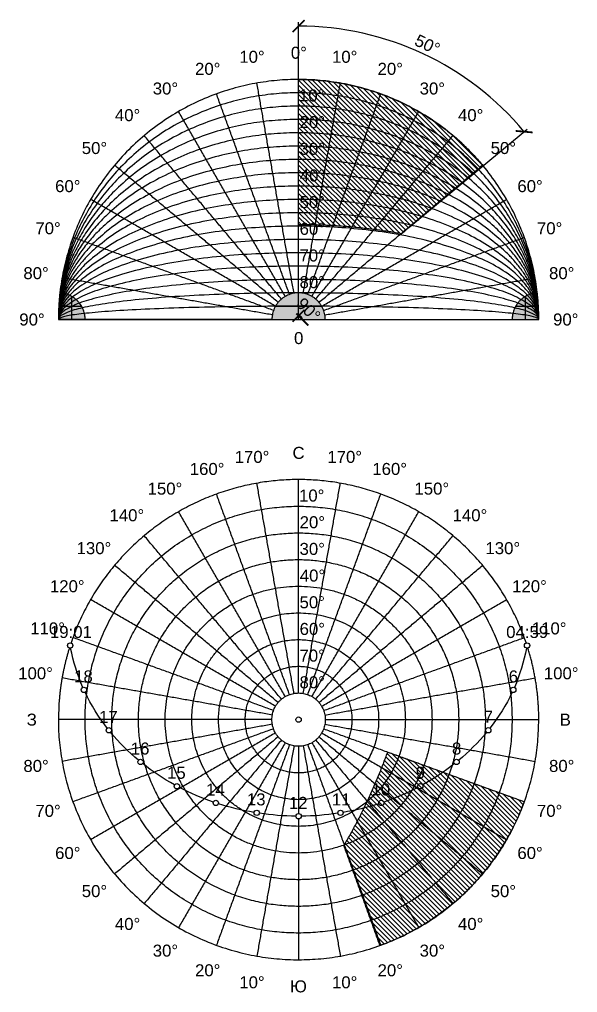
# Model space of a CAD drawing. Header units: metres. Extents: x -116 to 1000, y -497 to 102.
# Drawn here: x 495.4 to 704.5, y -452.3 to -87.5 of the extents above; entities that cross this region are included whole.
import ezdxf

# ---------------------------------------------------------------- set-up
doc = ezdxf.new("R2010")
doc.units = ezdxf.units.M
doc.layers.add('188', color=7, linetype='Continuous', true_color=0x000000)
doc.styles.add('Meters Architectural', font='arial.ttf')
doc.dimstyles.new('Meters Architectural', dxfattribs={"dimscale": 1.5, "dimtxt": 3, "dimasz": 3, "dimexe": 1, "dimexo": 0.5, "dimgap": 1, "dimtad": 1, "dimtoh": 1, "dimdec": 0, "dimzin": 1, "dimdsep": 46, "dimtxsty": 'Meters Architectural', "dimblk": 'ARCHTICK', "dimcen": 3, "dimdle": 1.5, "dimadec": 0, "dimazin": 1, "dimtfac": 1, "dimtdec": 4, "dimtix": 1, "dimtofl": 0, "dimtmove": 1, "dimatfit": 3, "dimldrblk": 'OPEN90', "dimfxl": 1, "dimtolj": 1, "dimtzin": 1, "dimarcsym": 0})
pattern_1 = [(45, (0, 0), (-0.8838835, 0.8838835), [])]

# ---------------------------------------------------------------- blocks, each defined once
blk = doc.blocks.new('_ArchTick')
at = {"color": 0, "linetype": 'ByBlock', "const_width": 0.15}
blk.add_lwpolyline([(-0.5, -0.5), (0.5, 0.5)], dxfattribs=at)
blk = doc.blocks.new('*D19')
at = {"layer": '188', "color": 0, "lineweight": -2}
for p, q in [((600, -199.25), (600, -197.09)), ((600.75, -200), (602.91, -200))]:
    blk.add_line(p, q, dxfattribs=at)
blk.add_arc((600, -200), 1.41, 0, 90, dxfattribs=at)
at = {"layer": 'Defpoints', "color": 0}
for p in [(598.59, -200), (600, -200), (600, -200), (601.22, -199.29), (600, -201.41)]:
    blk.add_point(p, dxfattribs=at)
at = {"layer": '188', "color": 0, "lineweight": -2, "xscale": 4.5, "yscale": 4.5, "zscale": 4.5}
for p, rotation in [((600, -198.59), 180), ((601.41, -200), 270)]:
    blk.add_blockref('_ArchTick', p, dxfattribs=dict(at, rotation=rotation))
at = {"layer": '188', "color": 0, "insert": (603.69, -196.31), "char_height": 4.5, "attachment_point": 5, "rotation": 315, "style": 'Meters Architectural'}
blk.add_mtext('\\A1;90%%d', dxfattribs=at)
blk = doc.blocks.new('_Open90')
at = {"color": 0, "linetype": 'ByBlock', "lineweight": -2}
for p, q in [((0, 0), (-1, 0)), ((-0.5, 0.5), (0, 0)), ((0, 0), (-0.5, -0.5))]:
    blk.add_line(p, q, dxfattribs=at)
blk = doc.blocks.new('*D20')
at = {"layer": '188', "color": 0, "lineweight": -2}
for p, q in [((600, -144.25), (600, -88.5)), ((642.83, -164.31), (685.66, -128.62))]:
    blk.add_line(p, q, dxfattribs=at)
blk.add_arc((600, -200), 110, 39.8056, 90, dxfattribs=at)
at = {"layer": 'Defpoints', "color": 0}
for p in [(660.65, -108.23), (600, -145), (642.25, -164.79), (600, -200), (600, -200)]:
    blk.add_point(p, dxfattribs=at)
at = {"layer": '188', "color": 0, "lineweight": -2, "xscale": 4.5, "yscale": 4.5, "zscale": 4.5}
for p, rotation in [((600, -90), 179.9999999999999), ((684.5, -129.58), 309.8055710922652)]:
    blk.add_blockref('_ArchTick', p, dxfattribs=dict(at, rotation=rotation))
at = {"layer": '188', "color": 0, "insert": (648.27, -96.95), "char_height": 4.5, "attachment_point": 5, "rotation": 334.9028, "style": 'Meters Architectural'}
blk.add_mtext('\\A1;50%%d', dxfattribs=at)

msp = doc.modelspace()

# ---------------------------------------------------------------- hatches: boundary and pattern name
at = {"layer": '188', "true_color": 0xd671f5, "extrusion": (0, 0, -1)}
h = msp.add_hatch(dxfattribs=at)
h.set_pattern_fill('Hatch1', color=201, scale=10, angle=45, style=0, pattern_type=2)
h.set_pattern_definition(pattern_1)
h.paths.add_polyline_path([(-600, -164.46), (-600, -110), (-602.22, -110.03), (-604.46, -110.11), (-606.71, -110.25), (-608.99, -110.45), (-611.28, -110.71), (-613.58, -111.03), (-615.89, -111.41), (-618.21, -111.86), (-620.54, -112.37), (-622.86, -112.95), (-625.19, -113.6), (-627.52, -114.31), (-629.84, -115.09), (-632.16, -115.94), (-634.46, -116.86), (-636.75, -117.85), (-639.02, -118.9), (-641.28, -120.02), (-643.51, -121.22), (-645.71, -122.47), (-647.89, -123.8), (-650.04, -125.19), (-652.15, -126.65), (-654.22, -128.17), (-656.25, -129.75), (-658.24, -131.39), (-660.19, -133.09), (-662.08, -134.84), (-663.93, -136.65), (-665.72, -138.51), (-667.46, -140.42), (-669.14, -142.38), (-638.54, -167.89), (-633.74, -167.05), (-628.89, -166.34), (-624.01, -165.75), (-619.12, -165.27), (-614.26, -164.91), (-609.43, -164.66), (-604.68, -164.51)], flags=0)
at = {"layer": '188', "true_color": 0xffffff}
for points in [[(510.56, -190.02), (510.31, -192.54), (510.14, -195.05), (510.03, -197.54), (510, -200), (520, -200), (520, -199.79), (519.99, -199.57), (519.98, -199.36), (519.96, -199.14), (519.94, -198.92), (519.91, -198.7), (519.88, -198.48), (519.85, -198.25), (519.8, -198.03), (519.76, -197.81), (519.7, -197.58), (519.64, -197.36), (519.58, -197.13), (519.51, -196.91), (519.43, -196.69), (519.35, -196.46), (519.27, -196.24), (519.17, -196.02), (519.08, -195.8), (518.97, -195.58), (518.86, -195.37), (518.75, -195.15), (518.62, -194.94), (518.5, -194.73), (518.37, -194.52), (518.23, -194.32), (518.09, -194.12), (517.94, -193.92), (517.78, -193.72), (517.63, -193.53), (517.46, -193.34), (517.3, -193.16), (517.12, -192.98), (516.95, -192.81), (516.76, -192.64), (516.58, -192.47), (516.39, -192.31), (516.2, -192.15), (516, -192), (515.8, -191.85), (515.6, -191.71), (515.39, -191.58), (515.18, -191.45), (514.97, -191.32), (514.76, -191.21), (514.55, -191.09), (514.33, -190.99), (514.11, -190.88), (513.89, -190.79), (513.67, -190.7), (513.45, -190.61), (513.22, -190.53), (513, -190.46), (512.77, -190.39), (512.55, -190.33), (512.33, -190.27), (512.1, -190.22), (511.88, -190.18), (511.66, -190.14), (511.43, -190.1), (511.21, -190.07), (510.99, -190.05), (510.77, -190.03)], [(590, -200), (610, -200), (610, -199.78), (609.99, -199.55), (609.98, -199.33), (609.96, -199.1), (609.94, -198.87), (609.91, -198.64), (609.87, -198.41), (609.83, -198.18), (609.79, -197.95), (609.74, -197.71), (609.68, -197.48), (609.61, -197.25), (609.54, -197.02), (609.47, -196.78), (609.39, -196.55), (609.3, -196.32), (609.2, -196.09), (609.1, -195.86), (609, -195.63), (608.88, -195.41), (608.76, -195.18), (608.64, -194.96), (608.51, -194.74), (608.37, -194.53), (608.23, -194.32), (608.08, -194.11), (607.92, -193.9), (607.76, -193.7), (607.6, -193.5), (607.43, -193.3), (607.25, -193.11), (607.07, -192.93), (606.89, -192.75), (606.7, -192.57), (606.5, -192.4), (606.3, -192.24), (606.1, -192.08), (605.89, -191.92), (605.68, -191.77), (605.47, -191.63), (605.26, -191.49), (605.04, -191.36), (604.82, -191.24), (604.59, -191.12), (604.37, -191), (604.14, -190.9), (603.91, -190.8), (603.68, -190.7), (603.45, -190.61), (603.22, -190.53), (602.98, -190.46), (602.75, -190.39), (602.52, -190.32), (602.29, -190.26), (602.05, -190.21), (601.82, -190.17), (601.59, -190.13), (601.36, -190.09), (601.13, -190.06), (600.9, -190.04), (600.67, -190.02), (600.45, -190.01), (600.22, -190), (600, -190), (599.78, -190), (599.55, -190.01), (599.33, -190.02), (599.1, -190.04), (598.87, -190.06), (598.64, -190.09), (598.41, -190.13), (598.18, -190.17), (597.95, -190.21), (597.71, -190.26), (597.48, -190.32), (597.25, -190.39), (597.02, -190.46), (596.78, -190.53), (596.55, -190.61), (596.32, -190.7), (596.09, -190.8), (595.86, -190.9), (595.63, -191), (595.41, -191.12), (595.18, -191.24), (594.96, -191.36), (594.74, -191.49), (594.53, -191.63), (594.32, -191.77), (594.11, -191.92), (593.9, -192.08), (593.7, -192.24), (593.5, -192.4), (593.3, -192.57), (593.11, -192.75), (592.93, -192.93), (592.75, -193.11), (592.57, -193.3), (592.4, -193.5), (592.24, -193.7), (592.08, -193.9), (591.92, -194.11), (591.77, -194.32), (591.63, -194.53), (591.49, -194.74), (591.36, -194.96), (591.24, -195.18), (591.12, -195.41), (591, -195.63), (590.9, -195.86), (590.8, -196.09), (590.7, -196.32), (590.61, -196.55), (590.53, -196.78), (590.46, -197.02), (590.39, -197.25), (590.32, -197.48), (590.26, -197.71), (590.21, -197.95), (590.17, -198.18), (590.13, -198.41), (590.09, -198.64), (590.06, -198.87), (590.04, -199.1), (590.02, -199.33), (590.01, -199.55), (590, -199.78)], [(680, -200), (690, -200), (689.97, -197.54), (689.86, -195.05), (689.69, -192.54), (689.44, -190.02), (689.23, -190.03), (689.01, -190.05), (688.79, -190.07), (688.57, -190.1), (688.34, -190.14), (688.12, -190.18), (687.9, -190.22), (687.67, -190.27), (687.45, -190.33), (687.23, -190.39), (687, -190.46), (686.78, -190.53), (686.55, -190.61), (686.33, -190.7), (686.11, -190.79), (685.89, -190.88), (685.67, -190.99), (685.45, -191.09), (685.24, -191.21), (685.03, -191.32), (684.82, -191.45), (684.61, -191.58), (684.4, -191.71), (684.2, -191.85), (684, -192), (683.8, -192.15), (683.61, -192.31), (683.42, -192.47), (683.24, -192.64), (683.05, -192.81), (682.88, -192.98), (682.7, -193.16), (682.54, -193.34), (682.37, -193.53), (682.22, -193.72), (682.06, -193.92), (681.91, -194.12), (681.77, -194.32), (681.63, -194.52), (681.5, -194.73), (681.38, -194.94), (681.25, -195.15), (681.14, -195.37), (681.03, -195.58), (680.92, -195.8), (680.83, -196.02), (680.73, -196.24), (680.65, -196.46), (680.57, -196.69), (680.49, -196.91), (680.42, -197.13), (680.36, -197.36), (680.3, -197.58), (680.24, -197.81), (680.2, -198.03), (680.15, -198.25), (680.12, -198.48), (680.09, -198.7), (680.06, -198.92), (680.04, -199.14), (680.02, -199.36), (680.01, -199.57), (680, -199.79)]]:
    msp.add_hatch(color=7, dxfattribs=at).paths.add_polyline_path(points, flags=0)
at = {"layer": '188', "true_color": 0xd671f5, "extrusion": (0, 0, -1)}
h = msp.add_hatch(dxfattribs=at)
h.set_pattern_fill('Hatch1', color=201, scale=10, angle=45, style=0, pattern_type=2)
h.set_pattern_definition(pattern_1)
h.paths.add_polyline_path([(-633.39, -362.15), (-684.57, -380.78), (-683.79, -382.86), (-682.94, -384.93), (-682.04, -387), (-681.08, -389.07), (-680.05, -391.13), (-678.96, -393.19), (-677.81, -395.23), (-676.6, -397.26), (-675.32, -399.27), (-673.98, -401.26), (-672.57, -403.23), (-671.11, -405.17), (-669.58, -407.08), (-667.99, -408.97), (-666.34, -410.82), (-664.63, -412.63), (-662.86, -414.41), (-661.03, -416.14), (-659.15, -417.83), (-657.21, -419.47), (-655.22, -421.06), (-653.18, -422.6), (-651.09, -424.09), (-648.96, -425.52), (-646.78, -426.89), (-644.56, -428.2), (-642.29, -429.44), (-640, -430.62), (-637.66, -431.74), (-635.3, -432.79), (-632.91, -433.77), (-630.49, -434.68), (-617, -397.2), (-619.42, -392.97), (-621.75, -388.66), (-623.97, -384.27), (-626.09, -379.85), (-628.1, -375.4), (-629.98, -370.95), (-631.75, -366.53)], flags=0)

# ---------------------------------------------------------------- linework, layer by layer
at = {"layer": '188'}
for p, q in [((515, -200), (515, -191.34)), ((600, -200), (600, -190)), ((685, -200), (685, -191.34)), ((510.14, -195.01), (518.66, -195.01)), ((591.34, -195), (608.66, -195)), ((681.34, -195.01), (689.86, -195.01)), ((510, -200), (690, -200))]:
    msp.add_line(p, q, dxfattribs=at)
for centre in [(514.4, -322.19), (685.6, -322.19), (519.57, -338.84), (680.43, -338.84), (600, -350), (528.91, -353.97), (671.09, -353.97), (540.79, -365.87), (659.21, -365.87), (554.39, -374.97), (645.61, -374.97), (569, -381.22), (631, -381.22), (584.3, -384.93), (600, -386.2), (615.7, -384.93)]:
    msp.add_circle(centre, 1, dxfattribs=at)
for points, weights, knots in [([(690, -200), (690, -110), (600, -110), (510, -110), (510, -200)], [1, 0.707106781187, 1, 0.707106781187, 1], [0, 0, 0, 141.371669, 141.371669, 282.743339, 282.743339, 282.743339]), ([(690, -200), (690, -115), (600, -115), (510, -115), (510, -200)], [1, 0.707106781187, 1, 0.707106781187, 1], [0, 0, 0, 1.570796, 1.570796, 3.141593, 3.141593, 3.141593]), ([(690, -200), (690, -120), (600, -120), (510, -120), (510, -200)], [1, 0.707106781187, 1, 0.707106781187, 1], [0, 0, 0, 1.570796, 1.570796, 3.141593, 3.141593, 3.141593]), ([(690, -200), (690, -125), (600, -125), (510, -125), (510, -200)], [1, 0.707106781187, 1, 0.707106781187, 1], [0, 0, 0, 1.570796, 1.570796, 3.141593, 3.141593, 3.141593]), ([(690, -200), (690, -130), (600, -130), (510, -130), (510, -200)], [1, 0.707106781187, 1, 0.707106781187, 1], [0, 0, 0, 1.570796, 1.570796, 3.141593, 3.141593, 3.141593]), ([(690, -200), (690, -135), (600, -135), (510, -135), (510, -200)], [1, 0.707106781187, 1, 0.707106781187, 1], [0, 0, 0, 1.570796, 1.570796, 3.141593, 3.141593, 3.141593]), ([(690, -200), (690, -140), (600, -140), (510, -140), (510, -200)], [1, 0.707106781187, 1, 0.707106781187, 1], [0, 0, 0, 1.570796, 1.570796, 3.141593, 3.141593, 3.141593]), ([(690, -200), (690, -145), (600, -145), (510, -145), (510, -200)], [1, 0.707106781187, 1, 0.707106781187, 1], [0, 0, 0, 1.570796, 1.570796, 3.141593, 3.141593, 3.141593]), ([(690, -200), (690, -150), (600, -150), (510, -150), (510, -200)], [1, 0.707106781187, 1, 0.707106781187, 1], [0, 0, 0, 1.570796, 1.570796, 3.141593, 3.141593, 3.141593]), ([(690, -200), (690, -155), (600, -155), (510, -155), (510, -200)], [1, 0.707106781187, 1, 0.707106781187, 1], [0, 0, 0, 1.570796, 1.570796, 3.141593, 3.141593, 3.141593]), ([(690, -200), (690, -160), (600, -160), (510, -160), (510, -200)], [1, 0.707106781187, 1, 0.707106781187, 1], [0, 0, 0, 1.570796, 1.570796, 3.141593, 3.141593, 3.141593]), ([(690, -200), (690, -165), (600, -165), (510, -165), (510, -200)], [1, 0.707106781187, 1, 0.707106781187, 1], [0, 0, 0, 1.570796, 1.570796, 3.141593, 3.141593, 3.141593]), ([(690, -200), (690, -170), (600, -170), (510, -170), (510, -200)], [1, 0.707106781187, 1, 0.707106781187, 1], [0, 0, 0, 1.570796, 1.570796, 3.141593, 3.141593, 3.141593]), ([(690, -200), (690, -175), (600, -175), (510, -175), (510, -200)], [1, 0.707106781187, 1, 0.707106781187, 1], [0, 0, 0, 1.570796, 1.570796, 3.141593, 3.141593, 3.141593]), ([(690, -200), (690, -180), (600, -180), (510, -180), (510, -200)], [1, 0.707106781187, 1, 0.707106781187, 1], [0, 0, 0, 1.570796, 1.570796, 3.141593, 3.141593, 3.141593]), ([(690, -200), (690, -185), (600, -185), (510, -185), (510, -200)], [1, 0.707106781187, 1, 0.707106781187, 1], [0, 0, 0, 1.570796, 1.570796, 3.141593, 3.141593, 3.141593]), ([(690, -200), (690, -190), (600, -190), (510, -190), (510, -200)], [1, 0.707106781187, 1, 0.707106781187, 1], [0, 0, 0, 1.570796, 1.570796, 3.141593, 3.141593, 3.141593]), ([(610, -200, 1), (610, -190, 1), (600, -190, 1), (590, -190, 1), (590, -200, 1)], [1, 0.707106781187, 1, 0.707106781187, 1], [150, 150, 150, 165.707963, 165.707963, 181.415927, 181.415927, 181.415927]), ([(610, -200), (610, -190), (600, -190), (590, -190), (590, -200)], [1, 0.707106781187, 1, 0.707106781187, 1], [150, 150, 150, 165.707963, 165.707963, 181.415927, 181.415927, 181.415927]), ([(610, -200), (610, -190), (600, -190), (590, -190), (590, -200)], [1, 0.707106781187, 1, 0.707106781187, 1], [0, 0, 0, 15.707963, 15.707963, 31.415927, 31.415927, 31.415927]), ([(690, -200), (690, -195), (600, -195), (510, -195), (510, -200)], [1, 0.707106781187, 1, 0.707106781187, 1], [0, 0, 0, 1.570796, 1.570796, 3.141593, 3.141593, 3.141593]), ([(685.28, -321.24), (664.63, -260), (600, -260), (535.37, -260), (514.72, -321.24)], [0.900374776594, 0.77074739306, 1, 0.77074739306, 0.900374776594], [30.71761, 30.71761, 30.71761, 141.371669, 141.371669, 252.025729, 252.025729, 252.025729]), ([(680, -350), (680, -270), (600, -270), (520, -270), (520, -350), (520, -430), (600, -430), (680, -430), (680, -350)], [1, 0.707106781187, 1, 0.707106781187, 1, 0.707106781187, 1, 0.707106781187, 1], [0, 0, 0, 125.663706, 125.663706, 251.327412, 251.327412, 376.991118, 376.991118, 502.654825, 502.654825, 502.654825]), ([(670, -350), (670, -280), (600, -280), (530, -280), (530, -350), (530, -420), (600, -420), (670, -420), (670, -350)], [1, 0.707106781187, 1, 0.707106781187, 1, 0.707106781187, 1, 0.707106781187, 1], [0, 0, 0, 109.955743, 109.955743, 219.911486, 219.911486, 329.867229, 329.867229, 439.822972, 439.822972, 439.822972]), ([(660, -350), (660, -290), (600, -290), (540, -290), (540, -350), (540, -410), (600, -410), (660, -410), (660, -350)], [1, 0.707106781187, 1, 0.707106781187, 1, 0.707106781187, 1, 0.707106781187, 1], [0, 0, 0, 94.24778, 94.24778, 188.495559, 188.495559, 282.743339, 282.743339, 376.991118, 376.991118, 376.991118]), ([(650, -350), (650, -300), (600, -300), (550, -300), (550, -350), (550, -400), (600, -400), (650, -400), (650, -350)], [1, 0.707106781187, 1, 0.707106781187, 1, 0.707106781187, 1, 0.707106781187, 1], [0, 0, 0, 78.539816, 78.539816, 157.079633, 157.079633, 235.619449, 235.619449, 314.159265, 314.159265, 314.159265]), ([(640, -350), (640, -310), (600, -310), (560, -310), (560, -350), (560, -390), (600, -390), (640, -390), (640, -350)], [1, 0.707106781187, 1, 0.707106781187, 1, 0.707106781187, 1, 0.707106781187, 1], [0, 0, 0, 62.831853, 62.831853, 125.663706, 125.663706, 188.495559, 188.495559, 251.327412, 251.327412, 251.327412]), ([(630, -350), (630, -320), (600, -320), (570, -320), (570, -350), (570, -380), (600, -380), (630, -380), (630, -350)], [1, 0.707106781187, 1, 0.707106781187, 1, 0.707106781187, 1, 0.707106781187, 1], [0, 0, 0, 47.12389, 47.12389, 94.24778, 94.24778, 141.371669, 141.371669, 188.495559, 188.495559, 188.495559]), ([(514.1, -323.14), (510, -336.26), (510, -350), (510, -440), (600, -440), (690, -440), (690, -350)], [0.905191265185, 0.940514253348, 1, 0.707106781187, 1, 0.707106781187, 1], [254.031171, 254.031171, 254.031171, 282.743339, 282.743339, 424.115008, 424.115008, 565.486678, 565.486678, 565.486678]), ([(620, -350), (620, -330), (600, -330), (580, -330), (580, -350), (580, -370), (600, -370), (620, -370), (620, -350)], [1, 0.707106781187, 1, 0.707106781187, 1, 0.707106781187, 1, 0.707106781187, 1], [0, 0, 0, 31.415927, 31.415927, 62.831853, 62.831853, 94.24778, 94.24778, 125.663706, 125.663706, 125.663706]), ([(610, -350), (610, -340), (600, -340), (590, -340), (590, -350), (590, -360), (600, -360), (610, -360), (610, -350)], [1, 0.707106781187, 1, 0.707106781187, 1, 0.707106781187, 1, 0.707106781187, 1], [0, 0, 0, 15.707963, 15.707963, 31.415927, 31.415927, 47.12389, 47.12389, 62.831853, 62.831853, 62.831853])]:
    msp.add_rational_spline(points, weights, degree=2, knots=knots, dxfattribs=at)
for points, degree in [([(598.26, -190.15), (591.32, -150.76), (584.37, -111.37)], 2), ([(600, -190), (600, -150), (600, -110)], 2), ([(600, -164.46), (600, -137.23), (600, -110)], 2), ([(601.74, -190.15), (608.68, -150.76), (615.63, -111.37)], 2), ([(596.58, -190.6), (582.9, -153.02), (569.22, -115.43)], 2), ([(603.42, -190.6), (617.1, -153.02), (630.78, -115.43)], 2), ([(595, -191.34), (575, -156.7), (555, -122.06)], 2), ([(605, -191.34), (625, -156.7), (645, -122.06)], 2), ([(593.57, -192.34), (567.86, -161.7), (542.15, -131.06)], 2), ([(606.43, -192.34), (632.14, -161.7), (657.85, -131.06)], 2), ([(592.34, -193.57), (561.7, -167.86), (531.06, -142.15)], 2), ([(607.66, -193.57), (638.3, -167.86), (668.94, -142.15)], 2), ([(669.14, -142.38), (653.84, -155.13), (638.54, -167.89)], 2), ([(591.34, -195), (556.7, -175), (522.06, -155)], 2), ([(608.66, -195), (643.3, -175), (677.94, -155)], 2), ([(590.6, -196.58), (553.02, -182.9), (515.43, -169.22)], 2), ([(609.4, -196.58), (646.98, -182.9), (684.57, -169.22)], 2), ([(590.15, -198.26), (550.76, -191.32), (511.37, -184.37)], 2), ([(609.85, -198.26), (649.24, -191.32), (688.63, -184.37)], 2), ([(590, -200), (550, -200), (510, -200)], 2), ([(510, -200, 1), (515, -200, 1), (520, -200, 1)], 2), ([(510, -200), (515, -200), (520, -200)], 2), ([(590, -200, 1), (600, -200, 1), (610, -200, 1)], 2), ([(590, -200), (600, -200), (610, -200)], 2), ([(610, -200), (650, -200), (690, -200)], 2), ([(680, -200, 1), (685, -200, 1), (690, -200, 1)], 2), ([(680, -200), (685, -200), (690, -200)], 2), ([(598.26, -340.15), (591.32, -300.76), (584.37, -261.37)], 2), ([(600, -340), (600, -300), (600, -260)], 2), ([(601.74, -340.15), (608.68, -300.76), (615.63, -261.37)], 2), ([(596.58, -340.6), (582.9, -303.02), (569.22, -265.43)], 2), ([(603.42, -340.6), (617.1, -303.02), (630.78, -265.43)], 2), ([(595, -341.34), (575, -306.7), (555, -272.06)], 2), ([(605, -341.34), (625, -306.7), (645, -272.06)], 2), ([(593.57, -342.34), (567.86, -311.7), (542.15, -281.06)], 2), ([(606.43, -342.34), (632.14, -311.7), (657.85, -281.06)], 2), ([(592.34, -343.57), (561.7, -317.86), (531.06, -292.15)], 2), ([(607.66, -343.57), (638.3, -317.86), (668.94, -292.15)], 2), ([(591.34, -345), (556.7, -325), (522.06, -305)], 2), ([(608.66, -345), (643.3, -325), (677.94, -305)], 2), ([(590.6, -346.58), (553.02, -332.9), (515.43, -319.22)], 2), ([(609.4, -346.58), (646.98, -332.9), (684.57, -319.22)], 2), ([(519.16, -337.93), (517.1, -333.19), (515.58, -328.22), (514.59, -323.17)], 3), ([(685.41, -323.17), (684.42, -328.22), (682.9, -333.19), (680.84, -337.93)], 3), ([(590.15, -348.26), (550.76, -341.32), (511.37, -334.37)], 2), ([(609.85, -348.26), (649.24, -341.32), (688.63, -334.37)], 2), ([(528.29, -353.19), (525.04, -349.03), (522.24, -344.52), (519.99, -339.75)], 3), ([(680.01, -339.75), (677.76, -344.52), (674.96, -349.03), (671.71, -353.19)], 3), ([(590, -350), (550, -350), (510, -350)], 2), ([(610, -350), (650, -350), (690, -350)], 2), ([(590.15, -351.74), (550.76, -358.68), (511.37, -365.63)], 2), ([(590.6, -353.42), (553.02, -367.1), (515.43, -380.78)], 2), ([(609.4, -353.42), (646.98, -367.1), (684.57, -380.78)], 2), ([(609.85, -351.74), (649.24, -358.68), (688.63, -365.63)], 2), ([(591.34, -355), (556.7, -375), (522.06, -395)], 2), ([(540.02, -365.23), (536.22, -362.06), (532.69, -358.56), (529.54, -354.75)], 3), ([(592.34, -356.43), (561.7, -382.14), (531.06, -407.85)], 2), ([(607.66, -356.43), (638.3, -382.14), (668.94, -407.85)], 2), ([(608.66, -355), (643.3, -375), (677.94, -395)], 2), ([(670.46, -354.75), (667.31, -358.56), (663.78, -362.06), (659.98, -365.23)], 3), ([(593.57, -357.66), (567.86, -388.3), (542.15, -418.94)], 2), ([(595, -358.66), (575, -393.3), (555, -427.94)], 2), ([(596.58, -359.4), (582.9, -396.98), (569.22, -434.57)], 2), ([(598.26, -359.85), (591.32, -399.24), (584.37, -438.63)], 2), ([(600, -360), (600, -372.6), (600, -385.2)], 2), ([(601.74, -359.85), (608.68, -399.24), (615.63, -438.63)], 2), ([(603.42, -359.4), (617.1, -396.98), (630.78, -434.57)], 2), ([(605, -358.66), (625, -393.3), (645, -427.94)], 2), ([(606.43, -357.66), (632.14, -388.3), (657.85, -418.94)], 2), ([(633.39, -362.15), (658.98, -371.47), (684.57, -380.78)], 2), ([(553.51, -374.49), (549.32, -372.17), (545.32, -369.48), (541.57, -366.49)], 3), ([(658.43, -366.49), (654.68, -369.48), (650.68, -372.17), (646.49, -374.49)], 3), ([(568.05, -380.9), (563.66, -379.41), (559.38, -377.59), (555.27, -375.44)], 3), ([(644.73, -375.44), (640.62, -377.59), (636.34, -379.41), (631.95, -380.9)], 3), ([(583.31, -384.77), (578.79, -384), (574.32, -382.92), (569.95, -381.53)], 3), ([(630.05, -381.53), (625.68, -382.92), (621.21, -384), (616.69, -384.77)], 3), ([(599, -386.19), (594.41, -386.15), (589.83, -385.77), (585.29, -385.09)], 3), ([(614.71, -385.09), (610.17, -385.77), (605.59, -386.15), (601, -386.19)], 3), ([(600, -387.2), (600, -413.6), (600, -440)], 2), ([(630.49, -434.68), (623.75, -415.94), (617, -397.2)], 2)]:
    msp.add_open_spline(points, degree=degree, dxfattribs=at)
for points, weights in [([(600, -110), (642.15, -110), (669.14, -142.38)], [1, 0.837514805247, 0.855309909375]), ([(638.54, -167.89), (620.24, -164.46), (600, -164.46)], [0.855309909375, 0.889971545143, 0.972889369155]), ([(510.56, -190.02, 1), (510, -194.99, 1), (510, -200, 1)], [0.958409093518, 0.977471759572, 1]), ([(510.56, -190.02), (510, -194.99), (510, -200)], [0.958409093518, 0.977471759572, 1]), ([(520, -200, 1), (520, -190.54, 1), (510.56, -190.02, 1)], [1, 0.718490523447, 0.978117408536]), ([(520, -200), (520, -190.54), (510.56, -190.02)], [1, 0.718490523447, 0.978117408536]), ([(689.44, -190.02, 1), (680, -190.54, 1), (680, -200, 1)], [0.958409093518, 0.704013490884, 0.97985076756]), ([(689.44, -190.02), (680, -190.54), (680, -200)], [0.958409093518, 0.704013490884, 0.97985076756]), ([(690, -200, 1), (690, -194.99, 1), (689.44, -190.02, 1)], [1, 0.977471759572, 0.958409093518]), ([(690, -200), (690, -194.99), (689.44, -190.02)], [1, 0.977471759572, 0.958409093518]), ([(690, -350), (690, -336.26), (685.9, -323.14)], [1, 0.940514253348, 0.905191265185]), ([(617, -397.2), (626.47, -381.18), (633.39, -362.15)], [0.855309909375, 0.889971545143, 0.972889369155]), ([(684.57, -380.78), (670.15, -420.39), (630.49, -434.68)], [1, 0.837514805247, 0.855309909375])]:
    msp.add_rational_spline(points, weights, degree=2, dxfattribs=at)

# ---------------------------------------------------------------- texts
at = {"layer": '188', "char_height": 4.5, "attachment_point": 1, "style": 'Meters Architectural'}
for s, insert, width in [('0°', (597.09, -97.74), 20.1522), ('10°', (577.78, -99.26), 27.0978), ('10°', (612.51, -99.26), 27.0978), ('20°', (561.19, -103.77), 27.0978), ('20°', (629.59, -103.77), 27.0978), ('30°', (545.35, -111.14), 27.0978), ('30°', (645.35, -111.14), 27.0978), ('10°', (600.15, -113.74), 27.0978), ('40°', (531.16, -121.13), 27.0978), ('20°', (600.39, -123.74), 27.0978), ('40°', (659.72, -121.13), 27.0978), ('50°', (518.75, -133.46), 27.0978), ('30°', (600.35, -133.74), 27.0978), ('50°', (671.96, -133.46), 27.0978), ('40°', (600.44, -143.74), 27.0978), ('60°', (508.76, -147.74), 27.0978), ('60°', (681.97, -147.74), 27.0978), ('50°', (600.35, -153.74), 27.0978), ('70°', (501.36, -163.54), 27.0978), ('60°', (600.37, -163.74), 27.0978), ('70°', (689.3, -163.54), 27.0978), ('70°', (600.33, -173.74), 27.0978), ('80°', (496.87, -180.37), 27.0978), ('80°', (693.83, -180.37), 27.0978), ('80°', (600.35, -183.74), 27.0978), ('90°', (495.35, -197.74), 27.0978), ('90°', (695.35, -197.74), 27.0978), ('0', (598.28, -204.7), 15.4076), ('С', (597.71, -247.74), 17.5598), ('170°', (576.04, -249.26), 34.0435), ('170°', (610.77, -249.26), 34.0435), ('160°', (559.21, -253.77), 34.0435), ('160°', (627.61, -253.77), 34.0435), ('150°', (543.41, -261.14), 34.0435), ('150°', (643.41, -261.14), 34.0435), ('10°', (600.15, -263.74), 27.0978), ('140°', (529.13, -271.13), 34.0435), ('140°', (657.69, -271.13), 34.0435), ('20°', (600.39, -273.74), 27.0978), ('130°', (516.8, -283.46), 34.0435), ('30°', (600.35, -283.74), 27.0978), ('130°', (670.01, -283.46), 34.0435), ('40°', (600.44, -293.74), 27.0978), ('120°', (506.81, -297.74), 34.0435), ('120°', (680.01, -297.74), 34.0435), ('50°', (600.35, -303.74), 27.0978), ('110°', (499.44, -313.54), 34.0435), ('60°', (600.37, -313.74), 27.0978), ('110°', (687.38, -313.54), 34.0435), ('19:01', (506.82, -314.89), 38.0054), ('04:59', (677.78, -314.89), 39.7663), ('70°', (600.33, -323.74), 27.0978), ('100°', (494.93, -330.37), 34.0435), ('18', (515.89, -331.54), 22.4022), ('6', (678.72, -331.54), 15.4076), ('100°', (691.89, -330.37), 34.0435), ('80°', (600.35, -333.74), 27.0978), ('З', (498.12, -347.74), 16.0924), ('17', (525.24, -346.72), 22.3533), ('7', (669.34, -346.69), 15.4076), ('В', (697.85, -347.75), 16.7283), ('16', (537.12, -358.57), 22.3533), ('8', (657.47, -358.57), 15.4565), ('80°', (496.87, -365.1), 27.0978), ('15', (550.7, -367.67), 22.4511), ('9', (643.88, -367.67), 15.4565), ('80°', (693.83, -365.1), 27.0978), ('14', (565.34, -373.97), 22.3043), ('10', (627.34, -373.92), 22.3533), ('13', (580.63, -377.64), 22.3533), ('12', (596.36, -378.95), 22.2554), ('11', (612.46, -377.68), 20.6413), ('70°', (501.36, -381.94), 27.0978), ('70°', (689.3, -381.94), 27.0978), ('60°', (508.76, -397.74), 27.0978), ('60°', (681.97, -397.74), 27.0978), ('50°', (518.75, -412.02), 27.0978), ('50°', (671.96, -412.02), 27.0978), ('40°', (531.16, -424.34), 27.0978), ('40°', (659.72, -424.34), 27.0978), ('30°', (545.35, -434.34), 27.0978), ('30°', (645.35, -434.34), 27.0978), ('20°', (561.19, -441.71), 27.0978), ('20°', (629.59, -441.71), 27.0978), ('10°', (577.78, -446.22), 27.0978), ('Ю', (596.75, -447.74), 21.0326), ('10°', (612.51, -446.22), 27.0978)]:
    msp.add_mtext(s, dxfattribs=dict(at, insert=insert, width=width))

# ---------------------------------------------------------------- dimensions: what is measured, and where the dimension line sits
at = {"layer": '188'}
for base, line1, line2, picture, middle in [((660.65, -108.23), ((642.25, -164.79), (600, -200)), ((600, -200), (600, -145)), '*D20', (648.27, -96.95)), ((601.22, -199.29), ((600, -200), (598.59, -200)), ((600, -201.41), (600, -200)), '*D19', (603.69, -196.31))]:
    dim = msp.add_angular_dim_2l(base=base, line1=line1, line2=line2, dimstyle='Meters Architectural', override={"dimtad": 1, "dimtxsty": 'Meters Architectural', "dimblk": 'ArchTick', "dimsah": 0}, dxfattribs=at)
    dim.commit()
    dim.dimension.update_dxf_attribs({"geometry": picture, "text_midpoint": middle})

doc.saveas('drawing.dxf')
